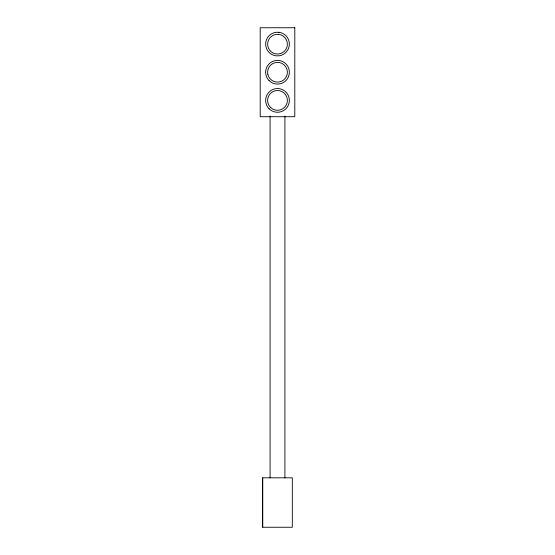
<?xml version="1.0" encoding="UTF-8"?>
<svg xmlns="http://www.w3.org/2000/svg" width="555" height="555" viewBox="0 0 555 555"><rect width="100%" height="100%" fill="white"/><g stroke="black" fill="none" stroke-linecap="round" stroke-linejoin="round"><path stroke-width="0.83" d="M262.675 527.25L262.675 477.82L292.325 477.82L292.325 527.25L262.675 527.25L262.675 477.82M284.916 116.037L284.916 477.82M270.084 116.037L270.084 477.82M278.513 34.327L275.932 34.403A9.886 9.886 0 0 0 269.321 49.707A9.886 9.886 0 0 0 285.985 49.235A9.886 9.886 0 0 0 278.513 34.327M278.874 32.28L275.779 32.322A11.863 11.863 0 0 0 276.126 55.84L279.221 55.798A11.863 11.863 0 0 0 278.874 32.28M294.802 27.75L260.198 27.75L260.198 116.716L294.802 116.716L294.802 27.75M267.815 74.217L267.635 71.644A9.886 9.886 0 0 1 282.204 63.541A9.886 9.886 0 0 1 283.39 80.177A9.886 9.886 0 0 1 267.815 74.217M269.113 80.621A11.863 11.863 0 0 0 288.961 75.307A11.863 11.863 0 0 0 274.427 60.779A11.863 11.863 0 0 0 269.113 80.621M269.113 108.794A11.863 11.863 0 0 0 288.961 103.48A11.863 11.863 0 0 0 274.427 88.953A11.863 11.863 0 0 0 269.113 108.794M270.507 107.399A9.886 9.886 0 0 0 287.046 102.966A9.886 9.886 0 0 0 274.94 90.86A9.886 9.886 0 0 0 270.507 107.399"/></g></svg>
